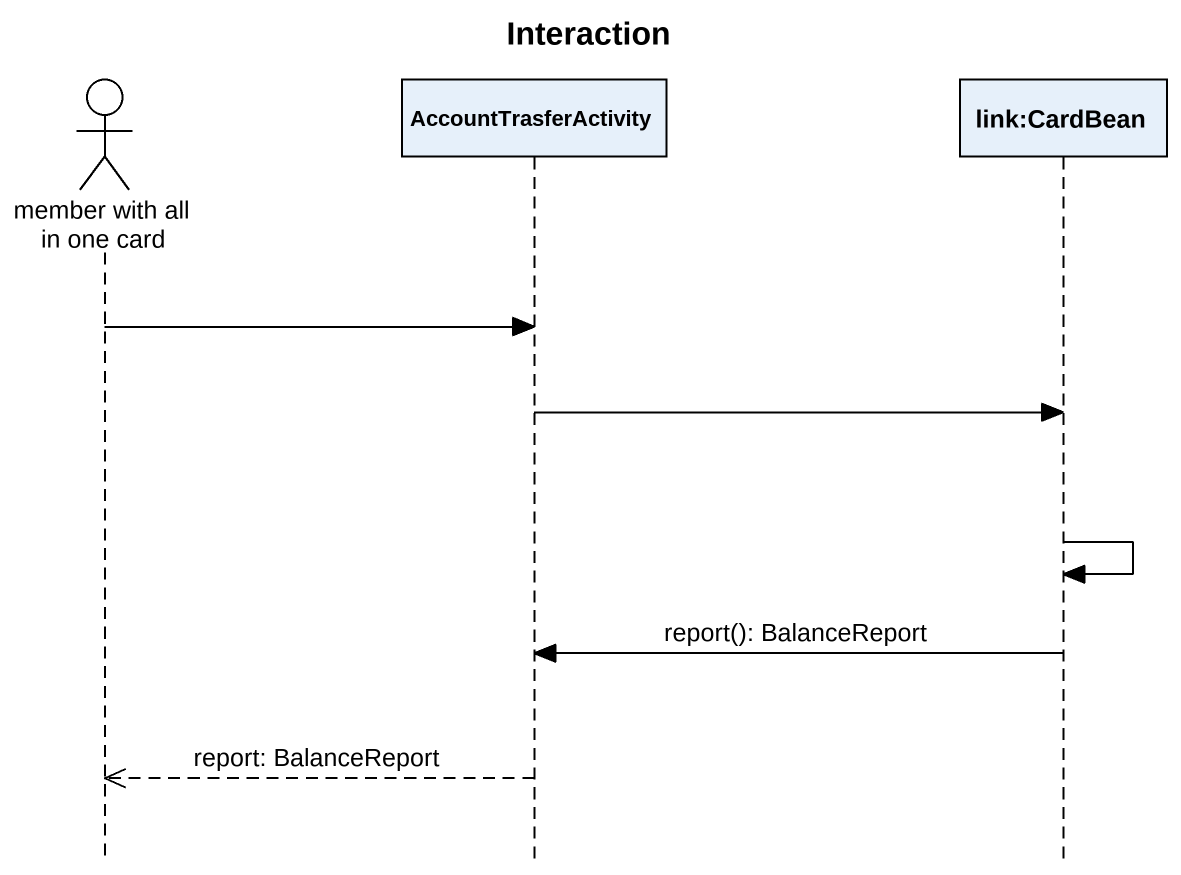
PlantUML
@startuml
title Interaction
hide footbox
actor "member with all in one card" as member_with_all_in_one_card
participant AccountTrasferActivity
participant "link:CardBean" as link_CardBean

member_with_all_in_one_card -> AccountTrasferActivity
AccountTrasferActivity -> link_CardBean
link_CardBean -> link_CardBean
link_CardBean -> AccountTrasferActivity : report(): BalanceReport
AccountTrasferActivity -->> member_with_all_in_one_card : report: BalanceReport
@enduml
